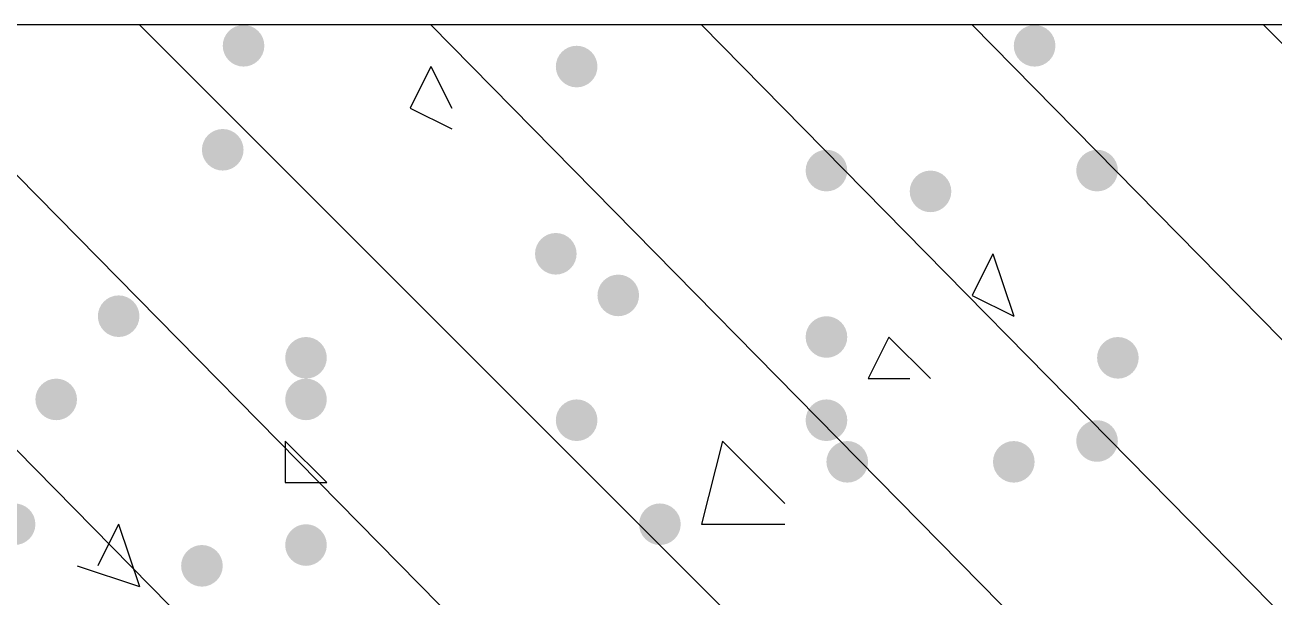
# Model space of a CAD drawing. Header units: inches. Extents: x 11 to 286, y 6 to 196.
# Drawn here: x 101.551 to 104.091, y 52.571 to 53.735 of the extents above; entities that cross this region are included whole.
import ezdxf

# ---------------------------------------------------------------- set-up
doc = ezdxf.new("R2010")
doc.units = ezdxf.units.IN
doc.header["$MEASUREMENT"] = 0
doc.layers.add('PDF_几何图形', color=7, linetype='Continuous')
doc.layers.add('PDF_实体填充', color=7, linetype='Continuous', true_color=0xffffff)

msp = doc.modelspace()

# ---------------------------------------------------------------- hatches: boundary and pattern name
at = {"layer": 'PDF_实体填充', "transparency": 33554559}
h = msp.add_hatch(color=7, dxfattribs=at)
edge = h.paths.add_edge_path(flags=0)
edge.add_spline(control_points=[(102.0374, 53.6928), (102.0374, 53.6695), (102.0184, 53.6504), (101.9951, 53.6504)], knot_values=[0, 0, 0, 0, 1, 1, 1, 1], degree=3, periodic=0)
edge.add_spline(control_points=[(101.9951, 53.6504), (101.9718, 53.6504), (101.9528, 53.6695), (101.9528, 53.6928)], knot_values=[0, 0, 0, 0, 1, 1, 1, 1], degree=3, periodic=0)
edge.add_line((101.9528, 53.6928), (101.9528, 53.6928))
edge.add_spline(control_points=[(101.9528, 53.6928), (101.9528, 53.7161), (101.9718, 53.7351), (101.9951, 53.7351)], knot_values=[0, 0, 0, 0, 1, 1, 1, 1], degree=3, periodic=0)
edge.add_spline(control_points=[(101.9951, 53.7351), (102.0184, 53.7351), (102.0374, 53.7161), (102.0374, 53.6928)], knot_values=[0, 0, 0, 0, 1, 1, 1, 1], degree=3, periodic=0)
edge.add_line((102.0374, 53.6928), (102.0374, 53.6928))
edge.add_line((102.0374, 53.6928), (102.0374, 53.6928))
h = msp.add_hatch(color=7, dxfattribs=at)
edge = h.paths.add_edge_path(flags=0)
edge.add_spline(control_points=[(103.6461, 53.6928), (103.6461, 53.6695), (103.6271, 53.6504), (103.6038, 53.6504)], knot_values=[0, 0, 0, 0, 1, 1, 1, 1], degree=3, periodic=0)
edge.add_spline(control_points=[(103.6038, 53.6504), (103.5805, 53.6504), (103.5614, 53.6695), (103.5614, 53.6928)], knot_values=[0, 0, 0, 0, 1, 1, 1, 1], degree=3, periodic=0)
edge.add_line((103.5614, 53.6928), (103.5614, 53.6928))
edge.add_spline(control_points=[(103.5614, 53.6928), (103.5614, 53.7161), (103.5805, 53.7351), (103.6038, 53.7351)], knot_values=[0, 0, 0, 0, 1, 1, 1, 1], degree=3, periodic=0)
edge.add_spline(control_points=[(103.6038, 53.7351), (103.6271, 53.7351), (103.6461, 53.7161), (103.6461, 53.6928)], knot_values=[0, 0, 0, 0, 1, 1, 1, 1], degree=3, periodic=0)
edge.add_line((103.6461, 53.6928), (103.6461, 53.6928))
edge.add_line((103.6461, 53.6928), (103.6461, 53.6928))
h = msp.add_hatch(color=7, dxfattribs=at)
edge = h.paths.add_edge_path(flags=0)
edge.add_spline(control_points=[(103.6461, 53.6928), (103.6461, 53.6695), (103.6271, 53.6504), (103.6038, 53.6504)], knot_values=[0, 0, 0, 0, 1, 1, 1, 1], degree=3, periodic=0)
edge.add_spline(control_points=[(103.6038, 53.6504), (103.5805, 53.6504), (103.5614, 53.6695), (103.5614, 53.6928)], knot_values=[0, 0, 0, 0, 1, 1, 1, 1], degree=3, periodic=0)
edge.add_line((103.5614, 53.6928), (103.5614, 53.6928))
edge.add_spline(control_points=[(103.5614, 53.6928), (103.5614, 53.7161), (103.5805, 53.7351), (103.6038, 53.7351)], knot_values=[0, 0, 0, 0, 1, 1, 1, 1], degree=3, periodic=0)
edge.add_spline(control_points=[(103.6038, 53.7351), (103.6271, 53.7351), (103.6461, 53.7161), (103.6461, 53.6928)], knot_values=[0, 0, 0, 0, 1, 1, 1, 1], degree=3, periodic=0)
edge.add_line((103.6461, 53.6928), (103.6461, 53.6928))
edge.add_line((103.6461, 53.6928), (103.6461, 53.6928))
h = msp.add_hatch(color=7, dxfattribs=at)
edge = h.paths.add_edge_path(flags=0)
edge.add_spline(control_points=[(102.7148, 53.6504), (102.7148, 53.6272), (102.6957, 53.6081), (102.6724, 53.6081)], knot_values=[0, 0, 0, 0, 1, 1, 1, 1], degree=3, periodic=0)
edge.add_spline(control_points=[(102.6724, 53.6081), (102.6492, 53.6081), (102.6301, 53.6272), (102.6301, 53.6504)], knot_values=[0, 0, 0, 0, 1, 1, 1, 1], degree=3, periodic=0)
edge.add_line((102.6301, 53.6504), (102.6301, 53.6504))
edge.add_spline(control_points=[(102.6301, 53.6504), (102.6301, 53.6737), (102.6492, 53.6928), (102.6724, 53.6928)], knot_values=[0, 0, 0, 0, 1, 1, 1, 1], degree=3, periodic=0)
edge.add_spline(control_points=[(102.6724, 53.6928), (102.6957, 53.6928), (102.7148, 53.6737), (102.7148, 53.6504)], knot_values=[0, 0, 0, 0, 1, 1, 1, 1], degree=3, periodic=0)
edge.add_line((102.7148, 53.6504), (102.7148, 53.6504))
edge.add_line((102.7148, 53.6504), (102.7148, 53.6504))
h = msp.add_hatch(color=7, dxfattribs=at)
edge = h.paths.add_edge_path(flags=0)
edge.add_spline(control_points=[(101.9951, 53.4811), (101.9951, 53.4578), (101.9761, 53.4388), (101.9528, 53.4388)], knot_values=[0, 0, 0, 0, 1, 1, 1, 1], degree=3, periodic=0)
edge.add_spline(control_points=[(101.9528, 53.4388), (101.9295, 53.4388), (101.9104, 53.4578), (101.9104, 53.4811)], knot_values=[0, 0, 0, 0, 1, 1, 1, 1], degree=3, periodic=0)
edge.add_line((101.9104, 53.4811), (101.9104, 53.4811))
edge.add_spline(control_points=[(101.9104, 53.4811), (101.9104, 53.5044), (101.9295, 53.5234), (101.9528, 53.5234)], knot_values=[0, 0, 0, 0, 1, 1, 1, 1], degree=3, periodic=0)
edge.add_spline(control_points=[(101.9528, 53.5234), (101.9761, 53.5234), (101.9951, 53.5044), (101.9951, 53.4811)], knot_values=[0, 0, 0, 0, 1, 1, 1, 1], degree=3, periodic=0)
edge.add_line((101.9951, 53.4811), (101.9951, 53.4811))
edge.add_line((101.9951, 53.4811), (101.9951, 53.4811))
h = msp.add_hatch(color=7, dxfattribs=at)
edge = h.paths.add_edge_path(flags=0)
edge.add_spline(control_points=[(103.2228, 53.4388), (103.2228, 53.4155), (103.2037, 53.3964), (103.1804, 53.3964)], knot_values=[0, 0, 0, 0, 1, 1, 1, 1], degree=3, periodic=0)
edge.add_spline(control_points=[(103.1804, 53.3964), (103.1572, 53.3964), (103.1381, 53.4155), (103.1381, 53.4388)], knot_values=[0, 0, 0, 0, 1, 1, 1, 1], degree=3, periodic=0)
edge.add_line((103.1381, 53.4388), (103.1381, 53.4388))
edge.add_spline(control_points=[(103.1381, 53.4388), (103.1381, 53.4621), (103.1572, 53.4811), (103.1804, 53.4811)], knot_values=[0, 0, 0, 0, 1, 1, 1, 1], degree=3, periodic=0)
edge.add_spline(control_points=[(103.1804, 53.4811), (103.2037, 53.4811), (103.2228, 53.4621), (103.2228, 53.4388)], knot_values=[0, 0, 0, 0, 1, 1, 1, 1], degree=3, periodic=0)
edge.add_line((103.2228, 53.4388), (103.2228, 53.4388))
edge.add_line((103.2228, 53.4388), (103.2228, 53.4388))
h = msp.add_hatch(color=7, dxfattribs=at)
edge = h.paths.add_edge_path(flags=0)
edge.add_spline(control_points=[(103.7731, 53.4388), (103.7731, 53.4155), (103.7541, 53.3964), (103.7308, 53.3964)], knot_values=[0, 0, 0, 0, 1, 1, 1, 1], degree=3, periodic=0)
edge.add_spline(control_points=[(103.7308, 53.3964), (103.7075, 53.3964), (103.6884, 53.4155), (103.6884, 53.4388)], knot_values=[0, 0, 0, 0, 1, 1, 1, 1], degree=3, periodic=0)
edge.add_line((103.6884, 53.4388), (103.6884, 53.4388))
edge.add_spline(control_points=[(103.6884, 53.4388), (103.6884, 53.4621), (103.7075, 53.4811), (103.7308, 53.4811)], knot_values=[0, 0, 0, 0, 1, 1, 1, 1], degree=3, periodic=0)
edge.add_spline(control_points=[(103.7308, 53.4811), (103.7541, 53.4811), (103.7731, 53.4621), (103.7731, 53.4388)], knot_values=[0, 0, 0, 0, 1, 1, 1, 1], degree=3, periodic=0)
edge.add_line((103.7731, 53.4388), (103.7731, 53.4388))
edge.add_line((103.7731, 53.4388), (103.7731, 53.4388))
h = msp.add_hatch(color=7, dxfattribs=at)
edge = h.paths.add_edge_path(flags=0)
edge.add_spline(control_points=[(103.4344, 53.3964), (103.4344, 53.3732), (103.4154, 53.3541), (103.3921, 53.3541)], knot_values=[0, 0, 0, 0, 1, 1, 1, 1], degree=3, periodic=0)
edge.add_spline(control_points=[(103.3921, 53.3541), (103.3688, 53.3541), (103.3498, 53.3732), (103.3498, 53.3964)], knot_values=[0, 0, 0, 0, 1, 1, 1, 1], degree=3, periodic=0)
edge.add_line((103.3498, 53.3964), (103.3498, 53.3964))
edge.add_spline(control_points=[(103.3498, 53.3964), (103.3498, 53.4197), (103.3688, 53.4388), (103.3921, 53.4388)], knot_values=[0, 0, 0, 0, 1, 1, 1, 1], degree=3, periodic=0)
edge.add_spline(control_points=[(103.3921, 53.4388), (103.4154, 53.4388), (103.4344, 53.4197), (103.4344, 53.3964)], knot_values=[0, 0, 0, 0, 1, 1, 1, 1], degree=3, periodic=0)
edge.add_line((103.4344, 53.3964), (103.4344, 53.3964))
edge.add_line((103.4344, 53.3964), (103.4344, 53.3964))
h = msp.add_hatch(color=7, dxfattribs=at)
edge = h.paths.add_edge_path(flags=0)
edge.add_spline(control_points=[(102.6724, 53.2694), (102.6724, 53.2462), (102.6534, 53.2271), (102.6301, 53.2271)], knot_values=[0, 0, 0, 0, 1, 1, 1, 1], degree=3, periodic=0)
edge.add_spline(control_points=[(102.6301, 53.2271), (102.6068, 53.2271), (102.5878, 53.2462), (102.5878, 53.2694)], knot_values=[0, 0, 0, 0, 1, 1, 1, 1], degree=3, periodic=0)
edge.add_line((102.5878, 53.2694), (102.5878, 53.2694))
edge.add_spline(control_points=[(102.5878, 53.2694), (102.5878, 53.2927), (102.6068, 53.3118), (102.6301, 53.3118)], knot_values=[0, 0, 0, 0, 1, 1, 1, 1], degree=3, periodic=0)
edge.add_spline(control_points=[(102.6301, 53.3118), (102.6534, 53.3118), (102.6724, 53.2927), (102.6724, 53.2694)], knot_values=[0, 0, 0, 0, 1, 1, 1, 1], degree=3, periodic=0)
edge.add_line((102.6724, 53.2694), (102.6724, 53.2694))
edge.add_line((102.6724, 53.2694), (102.6724, 53.2694))
h = msp.add_hatch(color=7, dxfattribs=at)
edge = h.paths.add_edge_path(flags=0)
edge.add_spline(control_points=[(102.7994, 53.1848), (102.7994, 53.1615), (102.7804, 53.1424), (102.7571, 53.1424)], knot_values=[0, 0, 0, 0, 1, 1, 1, 1], degree=3, periodic=0)
edge.add_spline(control_points=[(102.7571, 53.1424), (102.7338, 53.1424), (102.7148, 53.1615), (102.7148, 53.1848)], knot_values=[0, 0, 0, 0, 1, 1, 1, 1], degree=3, periodic=0)
edge.add_line((102.7148, 53.1848), (102.7148, 53.1848))
edge.add_spline(control_points=[(102.7148, 53.1848), (102.7148, 53.2081), (102.7338, 53.2271), (102.7571, 53.2271)], knot_values=[0, 0, 0, 0, 1, 1, 1, 1], degree=3, periodic=0)
edge.add_spline(control_points=[(102.7571, 53.2271), (102.7804, 53.2271), (102.7994, 53.2081), (102.7994, 53.1848)], knot_values=[0, 0, 0, 0, 1, 1, 1, 1], degree=3, periodic=0)
edge.add_line((102.7994, 53.1848), (102.7994, 53.1848))
edge.add_line((102.7994, 53.1848), (102.7994, 53.1848))
h = msp.add_hatch(color=7, dxfattribs=at)
edge = h.paths.add_edge_path(flags=0)
edge.add_spline(control_points=[(101.7834, 53.1424), (101.7834, 53.1192), (101.7644, 53.1001), (101.7411, 53.1001)], knot_values=[0, 0, 0, 0, 1, 1, 1, 1], degree=3, periodic=0)
edge.add_spline(control_points=[(101.7411, 53.1001), (101.7178, 53.1001), (101.6988, 53.1192), (101.6988, 53.1424)], knot_values=[0, 0, 0, 0, 1, 1, 1, 1], degree=3, periodic=0)
edge.add_line((101.6988, 53.1424), (101.6988, 53.1424))
edge.add_spline(control_points=[(101.6988, 53.1424), (101.6988, 53.1657), (101.7178, 53.1848), (101.7411, 53.1848)], knot_values=[0, 0, 0, 0, 1, 1, 1, 1], degree=3, periodic=0)
edge.add_spline(control_points=[(101.7411, 53.1848), (101.7644, 53.1848), (101.7834, 53.1657), (101.7834, 53.1424)], knot_values=[0, 0, 0, 0, 1, 1, 1, 1], degree=3, periodic=0)
edge.add_line((101.7834, 53.1424), (101.7834, 53.1424))
edge.add_line((101.7834, 53.1424), (101.7834, 53.1424))
h = msp.add_hatch(color=7, dxfattribs=at)
edge = h.paths.add_edge_path(flags=0)
edge.add_spline(control_points=[(103.2228, 53.1001), (103.2228, 53.0768), (103.2037, 53.0578), (103.1804, 53.0578)], knot_values=[0, 0, 0, 0, 1, 1, 1, 1], degree=3, periodic=0)
edge.add_spline(control_points=[(103.1804, 53.0578), (103.1572, 53.0578), (103.1381, 53.0768), (103.1381, 53.1001)], knot_values=[0, 0, 0, 0, 1, 1, 1, 1], degree=3, periodic=0)
edge.add_line((103.1381, 53.1001), (103.1381, 53.1001))
edge.add_spline(control_points=[(103.1381, 53.1001), (103.1381, 53.1234), (103.1572, 53.1424), (103.1804, 53.1424)], knot_values=[0, 0, 0, 0, 1, 1, 1, 1], degree=3, periodic=0)
edge.add_spline(control_points=[(103.1804, 53.1424), (103.2037, 53.1424), (103.2228, 53.1234), (103.2228, 53.1001)], knot_values=[0, 0, 0, 0, 1, 1, 1, 1], degree=3, periodic=0)
edge.add_line((103.2228, 53.1001), (103.2228, 53.1001))
edge.add_line((103.2228, 53.1001), (103.2228, 53.1001))
h = msp.add_hatch(color=7, dxfattribs=at)
edge = h.paths.add_edge_path(flags=0)
edge.add_spline(control_points=[(102.1644, 53.0578), (102.1644, 53.0345), (102.1454, 53.0154), (102.1221, 53.0154)], knot_values=[0, 0, 0, 0, 1, 1, 1, 1], degree=3, periodic=0)
edge.add_spline(control_points=[(102.1221, 53.0154), (102.0988, 53.0154), (102.0798, 53.0345), (102.0798, 53.0578)], knot_values=[0, 0, 0, 0, 1, 1, 1, 1], degree=3, periodic=0)
edge.add_line((102.0798, 53.0578), (102.0798, 53.0578))
edge.add_spline(control_points=[(102.0798, 53.0578), (102.0798, 53.0811), (102.0988, 53.1001), (102.1221, 53.1001)], knot_values=[0, 0, 0, 0, 1, 1, 1, 1], degree=3, periodic=0)
edge.add_spline(control_points=[(102.1221, 53.1001), (102.1454, 53.1001), (102.1644, 53.0811), (102.1644, 53.0578)], knot_values=[0, 0, 0, 0, 1, 1, 1, 1], degree=3, periodic=0)
edge.add_line((102.1644, 53.0578), (102.1644, 53.0578))
edge.add_line((102.1644, 53.0578), (102.1644, 53.0578))
h = msp.add_hatch(color=7, dxfattribs=at)
edge = h.paths.add_edge_path(flags=0)
edge.add_spline(control_points=[(103.8154, 53.0578), (103.8154, 53.0345), (103.7964, 53.0154), (103.7731, 53.0154)], knot_values=[0, 0, 0, 0, 1, 1, 1, 1], degree=3, periodic=0)
edge.add_spline(control_points=[(103.7731, 53.0154), (103.7498, 53.0154), (103.7308, 53.0345), (103.7308, 53.0578)], knot_values=[0, 0, 0, 0, 1, 1, 1, 1], degree=3, periodic=0)
edge.add_line((103.7308, 53.0578), (103.7308, 53.0578))
edge.add_spline(control_points=[(103.7308, 53.0578), (103.7308, 53.0811), (103.7498, 53.1001), (103.7731, 53.1001)], knot_values=[0, 0, 0, 0, 1, 1, 1, 1], degree=3, periodic=0)
edge.add_spline(control_points=[(103.7731, 53.1001), (103.7964, 53.1001), (103.8154, 53.0811), (103.8154, 53.0578)], knot_values=[0, 0, 0, 0, 1, 1, 1, 1], degree=3, periodic=0)
edge.add_line((103.8154, 53.0578), (103.8154, 53.0578))
edge.add_line((103.8154, 53.0578), (103.8154, 53.0578))
h = msp.add_hatch(color=7, dxfattribs=at)
edge = h.paths.add_edge_path(flags=0)
edge.add_spline(control_points=[(101.6564, 52.9731), (101.6564, 52.9498), (101.6374, 52.9308), (101.6141, 52.9308)], knot_values=[0, 0, 0, 0, 1, 1, 1, 1], degree=3, periodic=0)
edge.add_spline(control_points=[(101.6141, 52.9308), (101.5908, 52.9308), (101.5718, 52.9498), (101.5718, 52.9731)], knot_values=[0, 0, 0, 0, 1, 1, 1, 1], degree=3, periodic=0)
edge.add_line((101.5718, 52.9731), (101.5718, 52.9731))
edge.add_spline(control_points=[(101.5718, 52.9731), (101.5718, 52.9964), (101.5908, 53.0154), (101.6141, 53.0154)], knot_values=[0, 0, 0, 0, 1, 1, 1, 1], degree=3, periodic=0)
edge.add_spline(control_points=[(101.6141, 53.0154), (101.6374, 53.0154), (101.6564, 52.9964), (101.6564, 52.9731)], knot_values=[0, 0, 0, 0, 1, 1, 1, 1], degree=3, periodic=0)
edge.add_line((101.6564, 52.9731), (101.6564, 52.9731))
edge.add_line((101.6564, 52.9731), (101.6564, 52.9731))
h = msp.add_hatch(color=7, dxfattribs=at)
edge = h.paths.add_edge_path(flags=0)
edge.add_spline(control_points=[(102.1644, 52.9731), (102.1644, 52.9498), (102.1454, 52.9308), (102.1221, 52.9308)], knot_values=[0, 0, 0, 0, 1, 1, 1, 1], degree=3, periodic=0)
edge.add_spline(control_points=[(102.1221, 52.9308), (102.0988, 52.9308), (102.0798, 52.9498), (102.0798, 52.9731)], knot_values=[0, 0, 0, 0, 1, 1, 1, 1], degree=3, periodic=0)
edge.add_line((102.0798, 52.9731), (102.0798, 52.9731))
edge.add_spline(control_points=[(102.0798, 52.9731), (102.0798, 52.9964), (102.0988, 53.0154), (102.1221, 53.0154)], knot_values=[0, 0, 0, 0, 1, 1, 1, 1], degree=3, periodic=0)
edge.add_spline(control_points=[(102.1221, 53.0154), (102.1454, 53.0154), (102.1644, 52.9964), (102.1644, 52.9731)], knot_values=[0, 0, 0, 0, 1, 1, 1, 1], degree=3, periodic=0)
edge.add_line((102.1644, 52.9731), (102.1644, 52.9731))
edge.add_line((102.1644, 52.9731), (102.1644, 52.9731))
h = msp.add_hatch(color=7, dxfattribs=at)
edge = h.paths.add_edge_path(flags=0)
edge.add_spline(control_points=[(102.7148, 52.9308), (102.7148, 52.9075), (102.6957, 52.8884), (102.6724, 52.8884)], knot_values=[0, 0, 0, 0, 1, 1, 1, 1], degree=3, periodic=0)
edge.add_spline(control_points=[(102.6724, 52.8884), (102.6492, 52.8884), (102.6301, 52.9075), (102.6301, 52.9308)], knot_values=[0, 0, 0, 0, 1, 1, 1, 1], degree=3, periodic=0)
edge.add_line((102.6301, 52.9308), (102.6301, 52.9308))
edge.add_spline(control_points=[(102.6301, 52.9308), (102.6301, 52.9541), (102.6492, 52.9731), (102.6724, 52.9731)], knot_values=[0, 0, 0, 0, 1, 1, 1, 1], degree=3, periodic=0)
edge.add_spline(control_points=[(102.6724, 52.9731), (102.6957, 52.9731), (102.7148, 52.9541), (102.7148, 52.9308)], knot_values=[0, 0, 0, 0, 1, 1, 1, 1], degree=3, periodic=0)
edge.add_line((102.7148, 52.9308), (102.7148, 52.9308))
edge.add_line((102.7148, 52.9308), (102.7148, 52.9308))
h = msp.add_hatch(color=7, dxfattribs=at)
edge = h.paths.add_edge_path(flags=0)
edge.add_spline(control_points=[(103.2228, 52.9308), (103.2228, 52.9075), (103.2037, 52.8884), (103.1804, 52.8884)], knot_values=[0, 0, 0, 0, 1, 1, 1, 1], degree=3, periodic=0)
edge.add_spline(control_points=[(103.1804, 52.8884), (103.1572, 52.8884), (103.1381, 52.9075), (103.1381, 52.9308)], knot_values=[0, 0, 0, 0, 1, 1, 1, 1], degree=3, periodic=0)
edge.add_line((103.1381, 52.9308), (103.1381, 52.9308))
edge.add_spline(control_points=[(103.1381, 52.9308), (103.1381, 52.9541), (103.1572, 52.9731), (103.1804, 52.9731)], knot_values=[0, 0, 0, 0, 1, 1, 1, 1], degree=3, periodic=0)
edge.add_spline(control_points=[(103.1804, 52.9731), (103.2037, 52.9731), (103.2228, 52.9541), (103.2228, 52.9308)], knot_values=[0, 0, 0, 0, 1, 1, 1, 1], degree=3, periodic=0)
edge.add_line((103.2228, 52.9308), (103.2228, 52.9308))
edge.add_line((103.2228, 52.9308), (103.2228, 52.9308))
h = msp.add_hatch(color=7, dxfattribs=at)
edge = h.paths.add_edge_path(flags=0)
edge.add_spline(control_points=[(103.7731, 52.8884), (103.7731, 52.8652), (103.7541, 52.8461), (103.7308, 52.8461)], knot_values=[0, 0, 0, 0, 1, 1, 1, 1], degree=3, periodic=0)
edge.add_spline(control_points=[(103.7308, 52.8461), (103.7075, 52.8461), (103.6884, 52.8652), (103.6884, 52.8884)], knot_values=[0, 0, 0, 0, 1, 1, 1, 1], degree=3, periodic=0)
edge.add_line((103.6884, 52.8884), (103.6884, 52.8884))
edge.add_spline(control_points=[(103.6884, 52.8884), (103.6884, 52.9117), (103.7075, 52.9308), (103.7308, 52.9308)], knot_values=[0, 0, 0, 0, 1, 1, 1, 1], degree=3, periodic=0)
edge.add_spline(control_points=[(103.7308, 52.9308), (103.7541, 52.9308), (103.7731, 52.9117), (103.7731, 52.8884)], knot_values=[0, 0, 0, 0, 1, 1, 1, 1], degree=3, periodic=0)
edge.add_line((103.7731, 52.8884), (103.7731, 52.8884))
edge.add_line((103.7731, 52.8884), (103.7731, 52.8884))
h = msp.add_hatch(color=7, dxfattribs=at)
edge = h.paths.add_edge_path(flags=0)
edge.add_spline(control_points=[(103.2651, 52.8461), (103.2651, 52.8228), (103.2461, 52.8038), (103.2228, 52.8038)], knot_values=[0, 0, 0, 0, 1, 1, 1, 1], degree=3, periodic=0)
edge.add_spline(control_points=[(103.2228, 52.8038), (103.1995, 52.8038), (103.1804, 52.8228), (103.1804, 52.8461)], knot_values=[0, 0, 0, 0, 1, 1, 1, 1], degree=3, periodic=0)
edge.add_line((103.1804, 52.8461), (103.1804, 52.8461))
edge.add_spline(control_points=[(103.1804, 52.8461), (103.1804, 52.8694), (103.1995, 52.8884), (103.2228, 52.8884)], knot_values=[0, 0, 0, 0, 1, 1, 1, 1], degree=3, periodic=0)
edge.add_spline(control_points=[(103.2228, 52.8884), (103.2461, 52.8884), (103.2651, 52.8694), (103.2651, 52.8461)], knot_values=[0, 0, 0, 0, 1, 1, 1, 1], degree=3, periodic=0)
edge.add_line((103.2651, 52.8461), (103.2651, 52.8461))
edge.add_line((103.2651, 52.8461), (103.2651, 52.8461))
h = msp.add_hatch(color=7, dxfattribs=at)
edge = h.paths.add_edge_path(flags=0)
edge.add_spline(control_points=[(103.6038, 52.8461), (103.6038, 52.8228), (103.5847, 52.8038), (103.5614, 52.8038)], knot_values=[0, 0, 0, 0, 1, 1, 1, 1], degree=3, periodic=0)
edge.add_spline(control_points=[(103.5614, 52.8038), (103.5382, 52.8038), (103.5191, 52.8228), (103.5191, 52.8461)], knot_values=[0, 0, 0, 0, 1, 1, 1, 1], degree=3, periodic=0)
edge.add_line((103.5191, 52.8461), (103.5191, 52.8461))
edge.add_spline(control_points=[(103.5191, 52.8461), (103.5191, 52.8694), (103.5382, 52.8884), (103.5614, 52.8884)], knot_values=[0, 0, 0, 0, 1, 1, 1, 1], degree=3, periodic=0)
edge.add_spline(control_points=[(103.5614, 52.8884), (103.5847, 52.8884), (103.6038, 52.8694), (103.6038, 52.8461)], knot_values=[0, 0, 0, 0, 1, 1, 1, 1], degree=3, periodic=0)
edge.add_line((103.6038, 52.8461), (103.6038, 52.8461))
edge.add_line((103.6038, 52.8461), (103.6038, 52.8461))
h = msp.add_hatch(color=7, dxfattribs=at)
edge = h.paths.add_edge_path(flags=0)
edge.add_spline(control_points=[(101.5718, 52.7191), (101.5718, 52.6958), (101.5527, 52.6768), (101.5294, 52.6768)], knot_values=[0, 0, 0, 0, 1, 1, 1, 1], degree=3, periodic=0)
edge.add_spline(control_points=[(101.5294, 52.6768), (101.5062, 52.6768), (101.4871, 52.6958), (101.4871, 52.7191)], knot_values=[0, 0, 0, 0, 1, 1, 1, 1], degree=3, periodic=0)
edge.add_line((101.4871, 52.7191), (101.4871, 52.7191))
edge.add_spline(control_points=[(101.4871, 52.7191), (101.4871, 52.7424), (101.5062, 52.7614), (101.5294, 52.7614)], knot_values=[0, 0, 0, 0, 1, 1, 1, 1], degree=3, periodic=0)
edge.add_spline(control_points=[(101.5294, 52.7614), (101.5527, 52.7614), (101.5718, 52.7424), (101.5718, 52.7191)], knot_values=[0, 0, 0, 0, 1, 1, 1, 1], degree=3, periodic=0)
edge.add_line((101.5718, 52.7191), (101.5718, 52.7191))
edge.add_line((101.5718, 52.7191), (101.5718, 52.7191))
h = msp.add_hatch(color=7, dxfattribs=at)
edge = h.paths.add_edge_path(flags=0)
edge.add_spline(control_points=[(102.8841, 52.7191), (102.8841, 52.6958), (102.8651, 52.6768), (102.8418, 52.6768)], knot_values=[0, 0, 0, 0, 1, 1, 1, 1], degree=3, periodic=0)
edge.add_spline(control_points=[(102.8418, 52.6768), (102.8185, 52.6768), (102.7994, 52.6958), (102.7994, 52.7191)], knot_values=[0, 0, 0, 0, 1, 1, 1, 1], degree=3, periodic=0)
edge.add_line((102.7994, 52.7191), (102.7994, 52.7191))
edge.add_spline(control_points=[(102.7994, 52.7191), (102.7994, 52.7424), (102.8185, 52.7614), (102.8418, 52.7614)], knot_values=[0, 0, 0, 0, 1, 1, 1, 1], degree=3, periodic=0)
edge.add_spline(control_points=[(102.8418, 52.7614), (102.8651, 52.7614), (102.8841, 52.7424), (102.8841, 52.7191)], knot_values=[0, 0, 0, 0, 1, 1, 1, 1], degree=3, periodic=0)
edge.add_line((102.8841, 52.7191), (102.8841, 52.7191))
edge.add_line((102.8841, 52.7191), (102.8841, 52.7191))
h = msp.add_hatch(color=7, dxfattribs=at)
edge = h.paths.add_edge_path(flags=0)
edge.add_spline(control_points=[(102.1644, 52.6768), (102.1644, 52.6535), (102.1454, 52.6344), (102.1221, 52.6344)], knot_values=[0, 0, 0, 0, 1, 1, 1, 1], degree=3, periodic=0)
edge.add_spline(control_points=[(102.1221, 52.6344), (102.0988, 52.6344), (102.0798, 52.6535), (102.0798, 52.6768)], knot_values=[0, 0, 0, 0, 1, 1, 1, 1], degree=3, periodic=0)
edge.add_line((102.0798, 52.6768), (102.0798, 52.6768))
edge.add_spline(control_points=[(102.0798, 52.6768), (102.0798, 52.7001), (102.0988, 52.7191), (102.1221, 52.7191)], knot_values=[0, 0, 0, 0, 1, 1, 1, 1], degree=3, periodic=0)
edge.add_spline(control_points=[(102.1221, 52.7191), (102.1454, 52.7191), (102.1644, 52.7001), (102.1644, 52.6768)], knot_values=[0, 0, 0, 0, 1, 1, 1, 1], degree=3, periodic=0)
edge.add_line((102.1644, 52.6768), (102.1644, 52.6768))
edge.add_line((102.1644, 52.6768), (102.1644, 52.6768))
h = msp.add_hatch(color=7, dxfattribs=at)
edge = h.paths.add_edge_path(flags=0)
edge.add_spline(control_points=[(101.9528, 52.6344), (101.9528, 52.6112), (101.9337, 52.5921), (101.9104, 52.5921)], knot_values=[0, 0, 0, 0, 1, 1, 1, 1], degree=3, periodic=0)
edge.add_spline(control_points=[(101.9104, 52.5921), (101.8872, 52.5921), (101.8681, 52.6112), (101.8681, 52.6344)], knot_values=[0, 0, 0, 0, 1, 1, 1, 1], degree=3, periodic=0)
edge.add_line((101.8681, 52.6344), (101.8681, 52.6344))
edge.add_spline(control_points=[(101.8681, 52.6344), (101.8681, 52.6577), (101.8872, 52.6768), (101.9104, 52.6768)], knot_values=[0, 0, 0, 0, 1, 1, 1, 1], degree=3, periodic=0)
edge.add_spline(control_points=[(101.9104, 52.6768), (101.9337, 52.6768), (101.9528, 52.6577), (101.9528, 52.6344)], knot_values=[0, 0, 0, 0, 1, 1, 1, 1], degree=3, periodic=0)
edge.add_line((101.9528, 52.6344), (101.9528, 52.6344))
edge.add_line((101.9528, 52.6344), (101.9528, 52.6344))

# ---------------------------------------------------------------- linework, layer by layer
at = {"layer": 'PDF_几何图形'}
for p, q in [((174.3851, 53.7351), (84.6384, 53.7351)), ((100.6828, 53.7351), (103.2228, 51.1528)), ((101.2331, 53.7351), (103.7731, 51.1528)), ((101.7834, 53.7351), (104.3658, 51.1528)), ((102.3761, 53.7351), (104.9161, 51.1528)), ((102.9264, 53.7351), (105.4664, 51.1528)), ((103.4768, 53.7351), (106.0168, 51.1528)), ((104.0694, 53.7351), (106.6094, 51.1528)), ((102.3761, 53.6504), (102.3338, 53.5658)), ((102.3761, 53.6504), (102.4184, 53.5658)), ((102.3338, 53.5658), (102.4184, 53.5234)), ((103.5191, 53.2694), (103.4768, 53.1848)), ((103.5191, 53.2694), (103.5614, 53.1424)), ((103.4768, 53.1848), (103.5614, 53.1424)), ((103.3074, 53.1001), (103.2651, 53.0154)), ((103.3074, 53.1001), (103.3921, 53.0154)), ((103.2651, 53.0154), (103.3498, 53.0154)), ((102.0798, 52.8884), (102.1644, 52.8038)), ((102.0798, 52.8884), (102.0798, 52.8038)), ((102.9688, 52.8884), (102.9264, 52.7191)), ((102.9688, 52.8884), (103.0958, 52.7614)), ((102.0798, 52.8038), (102.1644, 52.8038)), ((101.7411, 52.7191), (101.6988, 52.6344)), ((101.7411, 52.7191), (101.7834, 52.5921)), ((102.9264, 52.7191), (103.0958, 52.7191)), ((101.6564, 52.6344), (101.7834, 52.5921))]:
    msp.add_line(p, q, dxfattribs=at)

doc.saveas('drawing.dxf')
